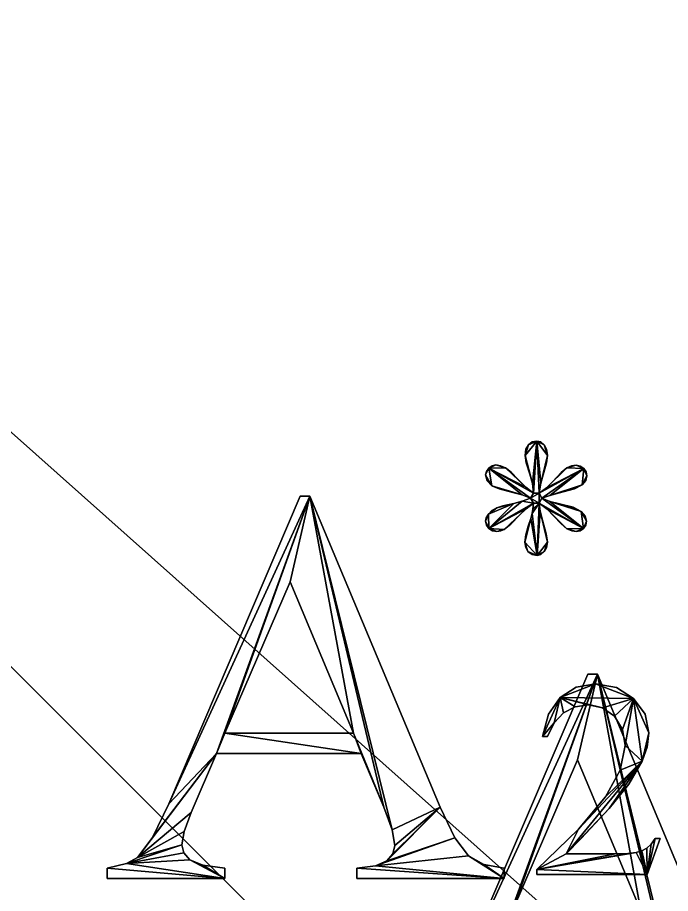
# Model space of a CAD drawing. Extents: x -12 to 200, y -2 to 100.
# Drawn here: x 138.12 to 149.69, y 57.98 to 73.5 of the extents above; entities that cross this region are included whole.
import ezdxf

# ---------------------------------------------------------------- set-up
doc = ezdxf.new("R2010")
doc.units = 0
doc.header["$MEASUREMENT"] = 0
for name, color, linetype in [('´\xad└┬5', 7, 'CONTINUOUS'), ('ÙÞÝ_±Ô└┬5', 7, 'CONTINUOUS'), ('└2-1', 7, 'CONTINUOUS'), ('└┬5', 7, 'CONTINUOUS')]:
    doc.layers.add(name, color=color, linetype=linetype)

# ---------------------------------------------------------------- blocks, each defined once
blk = doc.blocks.new('└┬5G0')
at = {"layer": '└┬5', "color": 175}
mesh = blk.add_polyface(dxfattribs=at)
corners = [(149.302, 57.309, 82.592), (146.739, 57.309, 82.592), (146.289, 56.264, 82.592), (146.165, 55.928, 82.592), (146.123, 55.688, 82.592), (146.159, 55.546, 82.592), (146.267, 55.422, 82.592), (146.495, 55.328, 82.592), (146.89, 55.273, 82.592), (146.89, 55.093, 82.592), (144.805, 55.093, 82.592), (144.805, 55.273, 82.592), (145.147, 55.357, 82.592), (145.342, 55.464, 82.592), (145.605, 55.819, 82.592), (145.894, 56.416, 82.592), (148.223, 61.865, 82.592), (148.394, 61.865, 82.592), (150.699, 56.357, 82.592), (150.964, 55.81, 82.592), (151.204, 55.495, 82.592), (151.476, 55.341, 82.592), (151.836, 55.273, 82.592), (151.836, 55.093, 82.592), (149.224, 55.093, 82.592), (149.224, 55.273, 82.592), (149.555, 55.316, 82.592), (149.759, 55.405, 82.592), (149.863, 55.53, 82.592), (149.898, 55.679, 82.592), (149.849, 55.956, 82.592), (149.702, 56.357, 82.592), (149.165, 57.671, 82.592), (148.042, 60.346, 82.592), (146.89, 57.671, 82.592), (149.302, 57.309, 81.592), (146.739, 57.309, 81.592), (146.289, 56.264, 81.592), (146.165, 55.928, 81.592), (146.123, 55.688, 81.592), (146.159, 55.546, 81.592), (146.267, 55.422, 81.592), (146.495, 55.328, 81.592), (146.89, 55.273, 81.592), (146.89, 55.093, 81.592), (144.805, 55.093, 81.592), (144.805, 55.273, 81.592), (145.147, 55.357, 81.592), (145.342, 55.464, 81.592), (145.605, 55.819, 81.592), (145.894, 56.416, 81.592), (148.223, 61.865, 81.592), (148.394, 61.865, 81.592), (150.699, 56.357, 81.592), (150.964, 55.81, 81.592), (151.204, 55.495, 81.592), (151.476, 55.341, 81.592), (151.836, 55.273, 81.592), (151.836, 55.093, 81.592), (149.224, 55.093, 81.592), (149.224, 55.273, 81.592), (149.555, 55.316, 81.592), (149.759, 55.405, 81.592), (149.863, 55.53, 81.592), (149.898, 55.679, 81.592), (149.849, 55.956, 81.592), (149.702, 56.357, 81.592), (149.165, 57.671, 81.592), (148.042, 60.346, 81.592), (146.89, 57.671, 81.592)]
mesh.append_faces([[corners[k] for k in face] for face in [(42, 44, 43), (44, 46, 45), (50, 52, 51), (56, 58, 57), (58, 60, 59)]], dxfattribs={"vtx0": -1, "color": 175})
mesh.append_faces([[corners[k] for k in face] for face in [(66, 67, 35), (41, 44, 42), (55, 58, 56), (40, 47, 41), (54, 61, 55), (39, 47, 40), (53, 62, 54), (38, 48, 39), (37, 48, 38), (36, 48, 37), (52, 65, 53), (69, 35, 67)]], dxfattribs={"vtx0": -1, "vtx1": -1, "color": 175})
mesh.append_faces([[corners[k] for k in face] for face in [(6, 9, 12), (20, 23, 26), (1, 15, 17), (17, 31, 32), (34, 1, 17), (41, 47, 44), (55, 61, 58), (36, 52, 50), (52, 67, 66), (69, 52, 36)]], dxfattribs={"vtx0": -1, "vtx1": -1, "vtx2": -1, "color": 175})
mesh.append_faces([[corners[k] for k in face] for face in [(9, 11, 12), (23, 25, 26), (19, 26, 27), (4, 12, 13), (18, 27, 28), (18, 28, 29), (18, 29, 30), (1, 13, 14), (1, 14, 15), (17, 30, 31), (17, 32, 33), (34, 0, 1), (17, 33, 34), (44, 47, 46), (58, 61, 60), (54, 62, 61), (39, 48, 47), (53, 63, 62), (53, 64, 63), (53, 65, 64), (36, 49, 48), (36, 50, 49), (52, 66, 65), (52, 68, 67), (69, 36, 35), (52, 69, 68)]], dxfattribs={"vtx0": -1, "vtx2": -1, "color": 175})
mesh.append_faces([[corners[k] for k in face] for face in [(0, 31, 35), (66, 35, 31), (1, 0, 36), (35, 36, 0), (2, 1, 37), (36, 37, 1), (3, 2, 38), (37, 38, 2), (4, 3, 39), (38, 39, 3), (5, 4, 40), (39, 40, 4), (6, 5, 41), (40, 41, 5), (7, 6, 42), (41, 42, 6), (8, 7, 43), (42, 43, 7), (9, 8, 44), (43, 44, 8), (10, 9, 45), (44, 45, 9), (11, 10, 46), (45, 46, 10), (12, 11, 47), (46, 47, 11), (13, 12, 48), (47, 48, 12), (14, 13, 49), (48, 49, 13), (15, 14, 50), (49, 50, 14), (16, 15, 51), (50, 51, 15), (17, 16, 52), (51, 52, 16), (18, 17, 53), (52, 53, 17), (19, 18, 54), (53, 54, 18), (20, 19, 55), (54, 55, 19), (21, 20, 56), (55, 56, 20), (22, 21, 57), (56, 57, 21), (23, 22, 58), (57, 58, 22), (24, 23, 59), (58, 59, 23), (25, 24, 60), (59, 60, 24), (26, 25, 61), (60, 61, 25), (27, 26, 62), (61, 62, 26), (28, 27, 63), (62, 63, 27), (29, 28, 64), (63, 64, 28), (30, 29, 65), (64, 65, 29), (31, 30, 66), (65, 66, 30), (32, 34, 67), (69, 67, 34), (33, 32, 68), (67, 68, 32), (34, 33, 69), (68, 69, 33)]], dxfattribs={"vtx1": -1, "color": 175})
mesh.append_faces([[corners[k] for k in face] for face in [(31, 0, 32), (6, 7, 9), (20, 21, 23), (5, 6, 12), (19, 20, 26), (4, 5, 12), (18, 19, 27), (3, 4, 13), (2, 3, 13), (1, 2, 13), (17, 18, 30), (34, 32, 0)]], dxfattribs={"vtx1": -1, "vtx2": -1, "color": 175})
mesh.append_faces([[corners[k] for k in face] for face in [(7, 8, 9), (9, 10, 11), (15, 16, 17), (21, 22, 23), (23, 24, 25)]], dxfattribs={"vtx2": -1, "color": 175})
blk = doc.blocks.new('└2-1G0')
at = {"layer": '└2-1', "color": 15}
mesh = blk.add_polyface(dxfattribs=at)
corners = [(144.209, 60.461, 1.587), (141.646, 60.461, 1.587), (141.197, 59.416, 1.587), (141.072, 59.079, 1.587), (141.031, 58.84, 1.587), (141.067, 58.698, 1.587), (141.175, 58.574, 1.587), (141.402, 58.479, 1.587), (141.797, 58.425, 1.587), (141.797, 58.244, 1.587), (139.712, 58.244, 1.587), (139.712, 58.425, 1.587), (140.054, 58.509, 1.587), (140.249, 58.615, 1.587), (140.512, 58.971, 1.587), (140.801, 59.568, 1.587), (143.13, 65.017, 1.587), (143.301, 65.017, 1.587), (145.606, 59.509, 1.587), (145.871, 58.962, 1.587), (146.111, 58.647, 1.587), (146.383, 58.493, 1.587), (146.743, 58.425, 1.587), (146.743, 58.244, 1.587), (144.131, 58.244, 1.587), (144.131, 58.425, 1.587), (144.463, 58.468, 1.587), (144.666, 58.557, 1.587), (144.77, 58.681, 1.587), (144.805, 58.83, 1.587), (144.756, 59.107, 1.587), (144.61, 59.509, 1.587), (144.073, 60.822, 1.587), (142.949, 63.498, 1.587), (141.797, 60.822, 1.587), (144.209, 60.461, 0.587), (141.646, 60.461, 0.587), (141.197, 59.416, 0.587), (141.072, 59.079, 0.587), (141.031, 58.84, 0.587), (141.067, 58.698, 0.587), (141.175, 58.574, 0.587), (141.402, 58.479, 0.587), (141.797, 58.425, 0.587), (141.797, 58.244, 0.587), (139.712, 58.244, 0.587), (139.712, 58.425, 0.587), (140.054, 58.509, 0.587), (140.249, 58.615, 0.587), (140.512, 58.971, 0.587), (140.801, 59.568, 0.587), (143.13, 65.017, 0.587), (143.301, 65.017, 0.587), (145.606, 59.509, 0.587), (145.871, 58.962, 0.587), (146.111, 58.647, 0.587), (146.383, 58.493, 0.587), (146.743, 58.425, 0.587), (146.743, 58.244, 0.587), (144.131, 58.244, 0.587), (144.131, 58.425, 0.587), (144.463, 58.468, 0.587), (144.666, 58.557, 0.587), (144.77, 58.681, 0.587), (144.805, 58.83, 0.587), (144.756, 59.107, 0.587), (144.61, 59.509, 0.587), (144.073, 60.822, 0.587), (142.949, 63.498, 0.587), (141.797, 60.822, 0.587)]
mesh.append_faces([[corners[k] for k in face] for face in [(42, 44, 43), (44, 46, 45), (50, 52, 51), (56, 58, 57), (58, 60, 59)]], dxfattribs={"vtx0": -1, "color": 15})
mesh.append_faces([[corners[k] for k in face] for face in [(66, 67, 35), (41, 44, 42), (55, 58, 56), (40, 47, 41), (54, 61, 55), (39, 47, 40), (53, 62, 54), (38, 48, 39), (37, 48, 38), (36, 48, 37), (52, 65, 53), (69, 35, 67)]], dxfattribs={"vtx0": -1, "vtx1": -1, "color": 15})
mesh.append_faces([[corners[k] for k in face] for face in [(6, 9, 12), (20, 23, 26), (1, 15, 17), (17, 31, 32), (34, 1, 17), (41, 47, 44), (55, 61, 58), (36, 52, 50), (52, 67, 66), (69, 52, 36)]], dxfattribs={"vtx0": -1, "vtx1": -1, "vtx2": -1, "color": 15})
mesh.append_faces([[corners[k] for k in face] for face in [(9, 11, 12), (23, 25, 26), (19, 26, 27), (4, 12, 13), (18, 27, 28), (18, 28, 29), (18, 29, 30), (1, 13, 14), (1, 14, 15), (17, 30, 31), (17, 32, 33), (34, 0, 1), (17, 33, 34), (44, 47, 46), (58, 61, 60), (54, 62, 61), (39, 48, 47), (53, 63, 62), (53, 64, 63), (53, 65, 64), (36, 49, 48), (36, 50, 49), (52, 66, 65), (52, 68, 67), (69, 36, 35), (52, 69, 68)]], dxfattribs={"vtx0": -1, "vtx2": -1, "color": 15})
mesh.append_faces([[corners[k] for k in face] for face in [(0, 31, 35), (66, 35, 31), (1, 0, 36), (35, 36, 0), (2, 1, 37), (36, 37, 1), (3, 2, 38), (37, 38, 2), (4, 3, 39), (38, 39, 3), (5, 4, 40), (39, 40, 4), (6, 5, 41), (40, 41, 5), (7, 6, 42), (41, 42, 6), (8, 7, 43), (42, 43, 7), (9, 8, 44), (43, 44, 8), (10, 9, 45), (44, 45, 9), (11, 10, 46), (45, 46, 10), (12, 11, 47), (46, 47, 11), (13, 12, 48), (47, 48, 12), (14, 13, 49), (48, 49, 13), (15, 14, 50), (49, 50, 14), (16, 15, 51), (50, 51, 15), (17, 16, 52), (51, 52, 16), (18, 17, 53), (52, 53, 17), (19, 18, 54), (53, 54, 18), (20, 19, 55), (54, 55, 19), (21, 20, 56), (55, 56, 20), (22, 21, 57), (56, 57, 21), (23, 22, 58), (57, 58, 22), (24, 23, 59), (58, 59, 23), (25, 24, 60), (59, 60, 24), (26, 25, 61), (60, 61, 25), (27, 26, 62), (61, 62, 26), (28, 27, 63), (62, 63, 27), (29, 28, 64), (63, 64, 28), (30, 29, 65), (64, 65, 29), (31, 30, 66), (65, 66, 30), (32, 34, 67), (69, 67, 34), (33, 32, 68), (67, 68, 32), (34, 33, 69), (68, 69, 33)]], dxfattribs={"vtx1": -1, "color": 15})
mesh.append_faces([[corners[k] for k in face] for face in [(31, 0, 32), (6, 7, 9), (20, 21, 23), (5, 6, 12), (19, 20, 26), (4, 5, 12), (18, 19, 27), (3, 4, 13), (2, 3, 13), (1, 2, 13), (17, 18, 30), (34, 32, 0)]], dxfattribs={"vtx1": -1, "vtx2": -1, "color": 15})
mesh.append_faces([[corners[k] for k in face] for face in [(7, 8, 9), (9, 10, 11), (15, 16, 17), (21, 22, 23), (23, 24, 25)]], dxfattribs={"vtx2": -1, "color": 15})
blk = doc.blocks.new('└2-1G1')
at = {"layer": '└2-1', "color": 15}
mesh = blk.add_polyface(dxfattribs=at)
corners = [(149.508, 58.952, 1.587), (149.277, 58.315, 1.587), (147.323, 58.315, 1.587), (147.323, 58.405, 1.587), (148.058, 59.12, 1.587), (148.537, 59.69, 1.587), (148.8, 60.166, 1.587), (148.888, 60.6, 1.587), (148.84, 60.887, 1.587), (148.695, 61.118, 1.587), (148.484, 61.27, 1.587), (148.234, 61.32, 1.587), (148.002, 61.285, 1.587), (147.796, 61.178, 1.587), (147.627, 61.002, 1.587), (147.509, 60.759, 1.587), (147.419, 60.759, 1.587), (147.528, 61.158, 1.587), (147.732, 61.452, 1.587), (148.016, 61.634, 1.587), (148.363, 61.694, 1.587), (148.733, 61.629, 1.587), (149.036, 61.435, 1.587), (149.238, 61.153, 1.587), (149.306, 60.825, 1.587), (149.277, 60.573, 1.587), (149.189, 60.322, 1.587), (148.952, 59.915, 1.587), (148.603, 59.485, 1.587), (148.109, 58.952, 1.587), (147.843, 58.684, 1.587), (148.708, 58.684, 1.587), (148.932, 58.689, 1.587), (149.078, 58.703, 1.587), (149.179, 58.733, 1.587), (149.269, 58.783, 1.587), (149.349, 58.855, 1.587), (149.418, 58.952, 1.587), (149.508, 58.952, 0.587), (149.277, 58.315, 0.587), (147.323, 58.315, 0.587), (147.323, 58.405, 0.587), (148.058, 59.12, 0.587), (148.537, 59.69, 0.587), (148.8, 60.166, 0.587), (148.888, 60.6, 0.587), (148.84, 60.887, 0.587), (148.695, 61.118, 0.587), (148.484, 61.27, 0.587), (148.234, 61.32, 0.587), (148.002, 61.285, 0.587), (147.796, 61.178, 0.587), (147.627, 61.002, 0.587), (147.509, 60.759, 0.587), (147.419, 60.759, 0.587), (147.528, 61.158, 0.587), (147.732, 61.452, 0.587), (148.016, 61.634, 0.587), (148.363, 61.694, 0.587), (148.733, 61.629, 0.587), (149.036, 61.435, 0.587), (149.238, 61.153, 0.587), (149.306, 60.825, 0.587), (149.277, 60.573, 0.587), (149.189, 60.322, 0.587), (148.952, 59.915, 0.587), (148.603, 59.485, 0.587), (148.109, 58.952, 0.587), (147.843, 58.684, 0.587), (148.708, 58.684, 0.587), (148.932, 58.689, 0.587), (149.078, 58.703, 0.587), (149.179, 58.733, 0.587), (149.269, 58.783, 0.587), (149.349, 58.855, 0.587), (149.418, 58.952, 0.587)]
mesh.append_faces([[corners[k] for k in face] for face in [(75, 39, 38), (39, 41, 40), (52, 54, 53), (54, 56, 55), (56, 58, 57), (58, 60, 59), (60, 62, 61), (62, 64, 63), (64, 66, 65), (66, 68, 67)]], dxfattribs={"vtx0": -1, "color": 15})
mesh.append_faces([[corners[k] for k in face] for face in [(74, 39, 75), (73, 39, 74), (51, 56, 52), (72, 39, 73), (50, 56, 51), (71, 39, 72), (49, 56, 50), (70, 41, 71), (48, 56, 49), (69, 41, 70), (68, 41, 69), (47, 60, 48), (46, 60, 47), (45, 60, 46)]], dxfattribs={"vtx0": -1, "vtx1": -1, "color": 15})
mesh.append_faces([[corners[k] for k in face] for face in [(14, 16, 18), (18, 20, 22), (22, 24, 26), (26, 28, 30), (33, 1, 3), (10, 18, 22), (26, 30, 4), (7, 22, 26), (52, 56, 54), (56, 60, 58), (60, 64, 62), (64, 68, 66), (71, 41, 39), (48, 60, 56), (64, 42, 68), (45, 64, 60)]], dxfattribs={"vtx0": -1, "vtx1": -1, "vtx2": -1, "color": 15})
mesh.append_faces([[corners[k] for k in face] for face in [(30, 3, 4), (26, 4, 5), (26, 5, 6), (26, 6, 7), (68, 42, 41), (64, 43, 42), (64, 44, 43), (64, 45, 44)]], dxfattribs={"vtx0": -1, "vtx2": -1, "color": 15})
mesh.append_faces([[corners[k] for k in face] for face in [(0, 37, 38), (75, 38, 37), (1, 0, 39), (38, 39, 0), (2, 1, 40), (39, 40, 1), (3, 2, 41), (40, 41, 2), (4, 3, 42), (41, 42, 3), (5, 4, 43), (42, 43, 4), (6, 5, 44), (43, 44, 5), (7, 6, 45), (44, 45, 6), (8, 7, 46), (45, 46, 7), (9, 8, 47), (46, 47, 8), (10, 9, 48), (47, 48, 9), (11, 10, 49), (48, 49, 10), (12, 11, 50), (49, 50, 11), (13, 12, 51), (50, 51, 12), (14, 13, 52), (51, 52, 13), (15, 14, 53), (52, 53, 14), (16, 15, 54), (53, 54, 15), (17, 16, 55), (54, 55, 16), (18, 17, 56), (55, 56, 17), (19, 18, 57), (56, 57, 18), (20, 19, 58), (57, 58, 19), (21, 20, 59), (58, 59, 20), (22, 21, 60), (59, 60, 21), (23, 22, 61), (60, 61, 22), (24, 23, 62), (61, 62, 23), (25, 24, 63), (62, 63, 24), (26, 25, 64), (63, 64, 25), (27, 26, 65), (64, 65, 26), (28, 27, 66), (65, 66, 27), (29, 28, 67), (66, 67, 28), (30, 29, 68), (67, 68, 29), (31, 30, 69), (68, 69, 30), (32, 31, 70), (69, 70, 31), (33, 32, 71), (70, 71, 32), (34, 33, 72), (71, 72, 33), (35, 34, 73), (72, 73, 34), (36, 35, 74), (73, 74, 35), (37, 36, 75), (74, 75, 36)]], dxfattribs={"vtx1": -1, "color": 15})
mesh.append_faces([[corners[k] for k in face] for face in [(36, 37, 1), (35, 36, 1), (13, 14, 18), (34, 35, 1), (12, 13, 18), (33, 34, 1), (11, 12, 18), (32, 33, 3), (10, 11, 18), (31, 32, 3), (30, 31, 3), (9, 10, 22), (8, 9, 22), (7, 8, 22)]], dxfattribs={"vtx1": -1, "vtx2": -1, "color": 15})
mesh.append_faces([[corners[k] for k in face] for face in [(37, 0, 1), (1, 2, 3), (14, 15, 16), (16, 17, 18), (18, 19, 20), (20, 21, 22), (22, 23, 24), (24, 25, 26), (26, 27, 28), (28, 29, 30)]], dxfattribs={"vtx2": -1, "color": 15})
blk = doc.blocks.new('└2-1G5')
at = {"layer": '└2-1', "color": 15}
mesh = blk.add_polyface(dxfattribs=at)
corners = [(147.135, 65.609, 1.467), (147.197, 65.406, 1.467), (147.135, 65.609, 0.467), (147.197, 65.406, 0.467), (147.114, 65.736, 1.467), (147.114, 65.736, 0.467), (147.129, 65.848, 1.467), (147.129, 65.848, 0.467), (147.174, 65.929, 1.467), (147.174, 65.929, 0.467), (147.241, 65.978, 1.467), (147.241, 65.978, 0.467), (147.321, 65.995, 1.467), (147.321, 65.995, 0.467), (146.427, 65.457, 1.467), (146.413, 65.394, 1.467), (146.427, 65.457, 0.467), (146.413, 65.394, 0.467), (146.468, 65.515, 1.467), (146.468, 65.515, 0.467), (146.528, 65.556, 1.467), (146.528, 65.556, 0.467), (146.596, 65.57, 1.467), (146.596, 65.57, 0.467), (146.679, 65.557, 1.467), (146.679, 65.557, 0.467), (146.767, 65.519, 1.467), (146.767, 65.519, 0.467), (146.869, 65.442, 1.467), (146.869, 65.442, 0.467), (146.992, 65.312, 1.467), (147.243, 65.24, 1.467), (147.265, 65.072, 1.467), (146.992, 65.312, 0.467), (147.243, 65.24, 0.467), (147.265, 65.072, 0.467)]
mesh.append_faces([[corners[k] for k in face] for face in [(3, 5, 2), (5, 9, 7), (9, 13, 11), (17, 19, 16), (19, 23, 21), (23, 27, 25), (27, 33, 29)]], dxfattribs={"vtx0": -1, "color": 15})
mesh.append_faces([[corners[k] for k in face] for face in [(34, 5, 3), (35, 13, 34)]], dxfattribs={"vtx0": -1, "vtx1": -1, "color": 15})
mesh.append_faces([[corners[k] for k in face] for face in [(4, 8, 12), (18, 22, 26), (31, 4, 12), (5, 13, 9), (19, 27, 23), (34, 13, 5)]], dxfattribs={"vtx0": -1, "vtx1": -1, "vtx2": -1, "color": 15})
mesh.append_faces([[corners[k] for k in face] for face in [(0, 1, 2), (3, 2, 1), (4, 0, 5), (2, 5, 0), (6, 4, 7), (5, 7, 4), (8, 6, 9), (7, 9, 6), (10, 8, 11), (9, 11, 8), (12, 10, 13), (11, 13, 10), (14, 15, 16), (17, 16, 15), (18, 14, 19), (16, 19, 14), (20, 18, 21), (19, 21, 18), (22, 20, 23), (21, 23, 20), (24, 22, 25), (23, 25, 22), (26, 24, 27), (25, 27, 24), (28, 26, 29), (27, 29, 26)]], dxfattribs={"vtx1": -1, "color": 15})
mesh.append_faces([[corners[k] for k in face] for face in [(31, 1, 4), (32, 31, 12)]], dxfattribs={"vtx1": -1, "vtx2": -1, "color": 15})
mesh.append_faces([[corners[k] for k in face] for face in [(1, 0, 4), (4, 6, 8), (8, 10, 12), (15, 14, 18), (18, 20, 22), (22, 24, 26), (26, 28, 30)]], dxfattribs={"vtx2": -1, "color": 15})
mesh = blk.add_polyface(dxfattribs=at)
corners = [(147.393, 65.246, 1.467), (147.445, 65.435, 1.467), (147.393, 65.246, 0.467), (147.445, 65.435, 0.467), (147.365, 65.072, 1.467), (147.365, 65.072, 0.467), (147.493, 65.167, 1.467), (147.493, 65.167, 0.467), (147.607, 65.28, 1.467), (147.607, 65.28, 0.467), (147.752, 65.436, 1.467), (147.752, 65.436, 0.467), (148.188, 65.294, 1.467), (148.208, 65.38, 1.467), (148.188, 65.294, 0.467), (148.208, 65.38, 0.467), (148.127, 65.218, 1.467), (148.127, 65.218, 0.467), (147.986, 65.148, 1.467), (147.986, 65.148, 0.467), (147.724, 65.077, 1.467), (147.724, 65.077, 0.467), (147.552, 65.032, 1.467), (147.552, 65.032, 0.467), (147.412, 64.982, 1.467), (147.412, 64.982, 0.467), (147.553, 64.924, 1.467), (147.553, 64.924, 0.467), (147.854, 65.519, 1.467), (148.153, 65.51, 1.467), (147.265, 65.072, 1.467), (147.321, 65.995, 1.467), (147.365, 64.896, 1.467), (147.854, 65.519, 0.467), (148.153, 65.51, 0.467), (147.265, 65.072, 0.467), (147.321, 65.995, 0.467), (147.365, 64.896, 0.467), (147.209, 64.982, 0.467)]
mesh.append_faces([[corners[k] for k in face] for face in [(15, 17, 14), (17, 21, 19)]], dxfattribs={"vtx0": -1, "color": 15})
mesh.append_faces([[corners[k] for k in face] for face in [(7, 33, 9), (5, 34, 7)]], dxfattribs={"vtx0": -1, "vtx1": -1, "color": 15})
mesh.append_faces([[corners[k] for k in face] for face in [(29, 13, 16), (6, 28, 29), (29, 16, 22), (30, 31, 4), (4, 29, 24), (4, 24, 32), (34, 17, 15), (7, 34, 33), (34, 23, 17), (35, 5, 36), (5, 25, 34), (5, 37, 25), (38, 37, 5)]], dxfattribs={"vtx0": -1, "vtx1": -1, "vtx2": -1, "color": 15})
mesh.append_faces([[corners[k] for k in face] for face in [(16, 20, 22), (29, 22, 24), (17, 23, 21), (34, 25, 23)]], dxfattribs={"vtx0": -1, "vtx2": -1, "color": 15})
mesh.append_faces([[corners[k] for k in face] for face in [(0, 1, 2), (3, 2, 1), (4, 0, 5), (2, 5, 0), (6, 4, 7), (5, 7, 4), (8, 6, 9), (7, 9, 6), (10, 8, 11), (9, 11, 8), (12, 13, 14), (15, 14, 13), (16, 12, 17), (14, 17, 12), (18, 16, 19), (17, 19, 16), (20, 18, 21), (19, 21, 18), (22, 20, 23), (21, 23, 20), (24, 22, 25), (23, 25, 22), (26, 24, 27), (25, 27, 24)]], dxfattribs={"vtx1": -1, "color": 15})
mesh.append_faces([[corners[k] for k in face] for face in [(6, 8, 28), (4, 6, 29)]], dxfattribs={"vtx1": -1, "vtx2": -1, "color": 15})
mesh.append_faces([[corners[k] for k in face] for face in [(13, 12, 16), (16, 18, 20)]], dxfattribs={"vtx2": -1, "color": 15})
mesh = blk.add_polyface(dxfattribs=at)
corners = [(147.392, 65.978, 1.467), (147.321, 65.995, 1.467), (147.392, 65.978, 0.467), (147.321, 65.995, 0.467), (147.453, 65.929, 1.467), (147.453, 65.929, 0.467), (147.495, 65.849, 1.467), (147.495, 65.849, 0.467), (147.509, 65.741, 1.467), (147.509, 65.741, 0.467), (147.493, 65.609, 1.467), (147.493, 65.609, 0.467), (147.445, 65.435, 1.467), (147.445, 65.435, 0.467), (147.854, 65.519, 1.467), (147.752, 65.436, 1.467), (147.854, 65.519, 0.467), (147.752, 65.436, 0.467), (147.935, 65.554, 1.467), (147.935, 65.554, 0.467), (148.017, 65.565, 1.467), (148.017, 65.565, 0.467), (148.091, 65.551, 1.467), (148.091, 65.551, 0.467), (148.153, 65.51, 1.467), (148.153, 65.51, 0.467), (148.194, 65.45, 1.467), (148.194, 65.45, 0.467), (148.208, 65.38, 1.467), (148.208, 65.38, 0.467), (147.607, 65.28, 1.467), (147.393, 65.246, 1.467), (147.365, 65.072, 1.467), (147.607, 65.28, 0.467), (147.393, 65.246, 0.467), (147.365, 65.072, 0.467)]
mesh.append_faces([[corners[k] for k in face] for face in [(3, 5, 2), (5, 9, 7), (9, 13, 11), (33, 16, 17), (16, 21, 19), (21, 25, 23), (25, 29, 27)]], dxfattribs={"vtx0": -1, "color": 15})
mesh.append_faces([[corners[k] for k in face] for face in [(1, 4, 8), (14, 20, 24), (1, 8, 31), (3, 9, 5), (16, 25, 21), (3, 34, 9)]], dxfattribs={"vtx0": -1, "vtx1": -1, "vtx2": -1, "color": 15})
mesh.append_faces([[corners[k] for k in face] for face in [(8, 12, 31), (1, 31, 32), (9, 34, 13), (3, 35, 34)]], dxfattribs={"vtx0": -1, "vtx2": -1, "color": 15})
mesh.append_faces([[corners[k] for k in face] for face in [(0, 1, 2), (3, 2, 1), (4, 0, 5), (2, 5, 0), (6, 4, 7), (5, 7, 4), (8, 6, 9), (7, 9, 6), (10, 8, 11), (9, 11, 8), (12, 10, 13), (11, 13, 10), (14, 15, 16), (17, 16, 15), (18, 14, 19), (16, 19, 14), (20, 18, 21), (19, 21, 18), (22, 20, 23), (21, 23, 20), (24, 22, 25), (23, 25, 22), (26, 24, 27), (25, 27, 24), (28, 26, 29), (27, 29, 26)]], dxfattribs={"vtx1": -1, "color": 15})
mesh.append_faces([[corners[k] for k in face] for face in [(1, 0, 4), (4, 6, 8), (8, 10, 12), (30, 15, 14), (14, 18, 20), (20, 22, 24), (24, 26, 28)]], dxfattribs={"vtx2": -1, "color": 15})
mesh = blk.add_polyface(dxfattribs=at)
corners = [(147.265, 65.072, 1.467), (147.127, 65.175, 1.467), (147.265, 65.072, 0.467), (147.127, 65.175, 0.467), (147.243, 65.24, 1.467), (147.243, 65.24, 0.467), (147.197, 65.406, 1.467), (147.197, 65.406, 0.467), (147.209, 64.982, 1.467), (147.063, 64.928, 1.467), (147.209, 64.982, 0.467), (147.063, 64.928, 0.467), (147.064, 65.04, 1.467), (147.064, 65.04, 0.467), (146.894, 65.084, 1.467), (146.894, 65.084, 0.467), (146.651, 65.145, 1.467), (146.651, 65.145, 0.467), (146.523, 65.199, 1.467), (146.523, 65.199, 0.467), (146.441, 65.288, 1.467), (146.441, 65.288, 0.467), (146.413, 65.394, 1.467), (146.413, 65.394, 0.467), (146.992, 65.312, 1.467), (146.869, 65.442, 1.467), (146.992, 65.312, 0.467), (146.869, 65.442, 0.467), (146.468, 65.515, 1.467), (146.767, 65.519, 1.467), (147.365, 65.072, 1.467), (147.265, 64.896, 1.467), (147.365, 64.896, 1.467), (146.468, 65.515, 0.467), (146.767, 65.519, 0.467), (147.365, 65.072, 0.467), (147.265, 64.896, 0.467)]
mesh.append_faces([[corners[k] for k in face] for face in [(15, 19, 17), (19, 23, 21)]], dxfattribs={"vtx0": -1, "color": 15})
mesh.append_faces([[corners[k] for k in face] for face in [(13, 19, 15), (10, 33, 13)]], dxfattribs={"vtx0": -1, "vtx1": -1, "color": 15})
mesh.append_faces([[corners[k] for k in face] for face in [(18, 22, 28), (12, 18, 28), (28, 29, 1), (8, 28, 0), (8, 0, 30), (8, 30, 32), (19, 33, 23), (13, 33, 19), (33, 3, 34), (10, 2, 33), (10, 35, 2)]], dxfattribs={"vtx0": -1, "vtx1": -1, "vtx2": -1, "color": 15})
mesh.append_faces([[corners[k] for k in face] for face in [(29, 24, 1), (28, 1, 0), (31, 9, 8), (34, 3, 26), (33, 2, 3), (36, 10, 11)]], dxfattribs={"vtx0": -1, "vtx2": -1, "color": 15})
mesh.append_faces([[corners[k] for k in face] for face in [(0, 1, 2), (3, 2, 1), (4, 0, 5), (2, 5, 0), (6, 4, 7), (5, 7, 4), (8, 9, 10), (11, 10, 9), (12, 8, 13), (10, 13, 8), (14, 12, 15), (13, 15, 12), (16, 14, 17), (15, 17, 14), (18, 16, 19), (17, 19, 16), (20, 18, 21), (19, 21, 18), (22, 20, 23), (21, 23, 20), (24, 25, 26), (27, 26, 25), (1, 24, 3), (26, 3, 24)]], dxfattribs={"vtx1": -1, "color": 15})
mesh.append_faces([[corners[k] for k in face] for face in [(12, 14, 18), (8, 12, 28)]], dxfattribs={"vtx1": -1, "vtx2": -1, "color": 15})
mesh.append_faces([[corners[k] for k in face] for face in [(14, 16, 18), (18, 20, 22)]], dxfattribs={"vtx2": -1, "color": 15})
mesh = blk.add_polyface(dxfattribs=at)
corners = [(147.213, 64.624, 1.467), (147.168, 64.485, 1.467), (147.213, 64.624, 0.467), (147.238, 64.712, 1.467), (147.238, 64.712, 0.467), (147.252, 64.789, 1.467), (147.252, 64.789, 0.467), (147.265, 64.896, 1.467), (147.265, 64.896, 0.467), (147.13, 64.796, 1.467), (147.13, 64.796, 0.467), (147.014, 64.684, 1.467), (147.014, 64.684, 0.467), (146.858, 64.52, 1.467), (146.858, 64.52, 0.467), (146.413, 64.572, 1.467), (146.428, 64.506, 1.467), (146.413, 64.572, 0.467), (146.426, 64.634, 1.467), (146.426, 64.634, 0.467), (146.463, 64.7, 1.467), (146.463, 64.7, 0.467), (146.526, 64.761, 1.467), (146.526, 64.761, 0.467), (146.613, 64.811, 1.467), (146.613, 64.811, 0.467), (146.721, 64.845, 1.467), (146.721, 64.845, 0.467), (146.914, 64.889, 1.467), (146.914, 64.889, 0.467), (147.063, 64.928, 1.467), (147.063, 64.928, 0.467), (146.745, 64.43, 1.467), (146.472, 64.447, 1.467), (146.745, 64.43, 0.467), (146.472, 64.447, 0.467)]
mesh.append_faces([[corners[k] for k in face] for face in [(17, 21, 19), (21, 25, 23), (25, 29, 27)]], dxfattribs={"vtx0": -1, "color": 15})
mesh.append_faces([[corners[k] for k in face] for face in [(10, 34, 12), (8, 35, 10)]], dxfattribs={"vtx0": -1, "vtx1": -1, "color": 15})
mesh.append_faces([[corners[k] for k in face] for face in [(33, 15, 20), (20, 24, 28), (9, 32, 33), (33, 20, 28), (7, 33, 30), (35, 21, 17), (21, 29, 25), (10, 35, 34), (35, 29, 21), (8, 31, 35)]], dxfattribs={"vtx0": -1, "vtx1": -1, "vtx2": -1, "color": 15})
mesh.append_faces([[corners[k] for k in face] for face in [(33, 28, 30), (35, 31, 29)]], dxfattribs={"vtx0": -1, "vtx2": -1, "color": 15})
mesh.append_faces([[corners[k] for k in face] for face in [(0, 1, 2), (3, 0, 4), (2, 4, 0), (5, 3, 6), (4, 6, 3), (7, 5, 8), (6, 8, 5), (9, 7, 10), (8, 10, 7), (11, 9, 12), (10, 12, 9), (13, 11, 14), (12, 14, 11), (15, 16, 17), (18, 15, 19), (17, 19, 15), (20, 18, 21), (19, 21, 18), (22, 20, 23), (21, 23, 20), (24, 22, 25), (23, 25, 22), (26, 24, 27), (25, 27, 24), (28, 26, 29), (27, 29, 26), (30, 28, 31), (29, 31, 28)]], dxfattribs={"vtx1": -1, "color": 15})
mesh.append_faces([[corners[k] for k in face] for face in [(9, 11, 32), (7, 9, 33)]], dxfattribs={"vtx1": -1, "vtx2": -1, "color": 15})
mesh.append_faces([[corners[k] for k in face] for face in [(15, 18, 20), (20, 22, 24), (24, 26, 28)]], dxfattribs={"vtx2": -1, "color": 15})
mesh = blk.add_polyface(dxfattribs=at)
corners = [(147.722, 64.882, 1.467), (147.553, 64.924, 1.467), (147.722, 64.882, 0.467), (147.553, 64.924, 0.467), (147.966, 64.821, 1.467), (147.966, 64.821, 0.467), (148.109, 64.747, 1.467), (148.109, 64.747, 0.467), (148.177, 64.663, 1.467), (148.177, 64.663, 0.467), (148.2, 64.572, 1.467), (148.2, 64.572, 0.467), (148.187, 64.503, 0.467), (147.614, 64.672, 1.467), (147.75, 64.525, 1.467), (147.614, 64.672, 0.467), (147.75, 64.525, 0.467), (147.502, 64.788, 1.467), (147.502, 64.788, 0.467), (147.365, 64.896, 1.467), (147.365, 64.896, 0.467), (147.382, 64.751, 1.467), (147.382, 64.751, 0.467), (147.422, 64.593, 1.467), (147.422, 64.593, 0.467), (147.855, 64.442, 1.467), (148.145, 64.445, 1.467), (147.412, 64.982, 1.467), (147.238, 64.712, 1.467), (147.252, 64.789, 1.467), (147.265, 64.896, 1.467), (147.209, 64.982, 1.467), (147.855, 64.442, 0.467), (148.145, 64.445, 0.467), (147.412, 64.982, 0.467), (147.326, 63.968, 0.467), (147.252, 64.789, 0.467), (147.238, 64.712, 0.467), (147.265, 64.896, 0.467), (147.209, 64.982, 0.467)]
mesh.append_faces([[corners[k] for k in face] for face in [(2, 7, 5), (7, 11, 9), (32, 15, 16)]], dxfattribs={"vtx0": -1, "color": 15})
mesh.append_faces([[corners[k] for k in face] for face in [(3, 7, 2), (34, 33, 3), (20, 35, 22)]], dxfattribs={"vtx0": -1, "vtx1": -1, "color": 15})
mesh.append_faces([[corners[k] for k in face] for face in [(6, 10, 26), (1, 6, 26), (26, 25, 17), (27, 26, 19), (30, 31, 19), (7, 33, 11), (3, 33, 7), (33, 18, 32), (34, 20, 33), (38, 20, 39)]], dxfattribs={"vtx0": -1, "vtx1": -1, "vtx2": -1, "color": 15})
mesh.append_faces([[corners[k] for k in face] for face in [(25, 13, 17), (26, 17, 19), (19, 28, 29), (19, 29, 30), (32, 18, 15), (33, 20, 18), (20, 36, 37), (20, 38, 36)]], dxfattribs={"vtx0": -1, "vtx2": -1, "color": 15})
mesh.append_faces([[corners[k] for k in face] for face in [(0, 1, 2), (3, 2, 1), (4, 0, 5), (2, 5, 0), (6, 4, 7), (5, 7, 4), (8, 6, 9), (7, 9, 6), (10, 8, 11), (9, 11, 8), (11, 12, 10), (13, 14, 15), (16, 15, 14), (17, 13, 18), (15, 18, 13), (19, 17, 20), (18, 20, 17), (21, 19, 22), (20, 22, 19), (23, 21, 24), (22, 24, 21)]], dxfattribs={"vtx1": -1, "color": 15})
mesh.append_faces([[corners[k] for k in face] for face in [(1, 0, 6), (27, 1, 26)]], dxfattribs={"vtx1": -1, "vtx2": -1, "color": 15})
mesh.append_faces([[corners[k] for k in face] for face in [(0, 4, 6), (6, 8, 10), (25, 14, 13)]], dxfattribs={"vtx2": -1, "color": 15})
mesh = blk.add_polyface(dxfattribs=at)
corners = [(148.187, 64.503, 1.467), (148.2, 64.572, 1.467), (148.187, 64.503, 0.467), (148.145, 64.445, 1.467), (148.145, 64.445, 0.467), (148.086, 64.404, 1.467), (148.086, 64.404, 0.467), (148.017, 64.391, 1.467), (148.017, 64.391, 0.467), (147.94, 64.404, 1.467), (147.94, 64.404, 0.467), (147.855, 64.442, 1.467), (147.855, 64.442, 0.467), (147.75, 64.525, 1.467), (147.75, 64.525, 0.467), (147.487, 64.351, 1.467), (147.422, 64.593, 1.467), (147.487, 64.351, 0.467), (147.422, 64.593, 0.467), (147.509, 64.2, 1.467), (147.509, 64.2, 0.467), (147.495, 64.11, 1.467), (147.495, 64.11, 0.467), (147.451, 64.036, 1.467), (147.451, 64.036, 0.467), (147.39, 63.985, 1.467), (147.39, 63.985, 0.467), (147.326, 63.968, 1.467), (147.326, 63.968, 0.467), (147.24, 63.986, 0.467), (147.382, 64.751, 1.467), (147.365, 64.896, 1.467), (147.238, 64.712, 1.467), (148.2, 64.572, 0.467), (147.382, 64.751, 0.467), (147.365, 64.896, 0.467), (147.238, 64.712, 0.467)]
mesh.append_faces([[corners[k] for k in face] for face in [(33, 4, 2), (4, 8, 6), (8, 12, 10), (18, 20, 17), (20, 24, 22), (24, 28, 26)]], dxfattribs={"vtx0": -1, "color": 15})
mesh.append_faces([[corners[k] for k in face] for face in [(34, 20, 18)]], dxfattribs={"vtx0": -1, "vtx1": -1, "color": 15})
mesh.append_faces([[corners[k] for k in face] for face in [(3, 7, 11), (19, 23, 27), (30, 19, 27), (31, 27, 32), (4, 12, 8), (20, 28, 24), (34, 28, 20), (35, 36, 28)]], dxfattribs={"vtx0": -1, "vtx1": -1, "vtx2": -1, "color": 15})
mesh.append_faces([[corners[k] for k in face] for face in [(0, 1, 2), (3, 0, 4), (2, 4, 0), (5, 3, 6), (4, 6, 3), (7, 5, 8), (6, 8, 5), (9, 7, 10), (8, 10, 7), (11, 9, 12), (10, 12, 9), (13, 11, 14), (12, 14, 11), (15, 16, 17), (18, 17, 16), (19, 15, 20), (17, 20, 15), (21, 19, 22), (20, 22, 19), (23, 21, 24), (22, 24, 21), (25, 23, 26), (24, 26, 23), (27, 25, 28), (26, 28, 25), (28, 29, 27)]], dxfattribs={"vtx1": -1, "color": 15})
mesh.append_faces([[corners[k] for k in face] for face in [(30, 16, 19), (31, 30, 27)]], dxfattribs={"vtx1": -1, "vtx2": -1, "color": 15})
mesh.append_faces([[corners[k] for k in face] for face in [(1, 0, 3), (3, 5, 7), (7, 9, 11), (16, 15, 19), (19, 21, 23), (23, 25, 27)]], dxfattribs={"vtx2": -1, "color": 15})
mesh = blk.add_polyface(dxfattribs=at)
corners = [(147.24, 63.986, 1.467), (147.326, 63.968, 1.467), (147.24, 63.986, 0.467), (147.163, 64.039, 1.467), (147.163, 64.039, 0.467), (147.124, 64.106, 1.467), (147.124, 64.106, 0.467), (147.111, 64.203, 1.467), (147.111, 64.203, 0.467), (147.126, 64.332, 1.467), (147.126, 64.332, 0.467), (147.168, 64.485, 1.467), (147.168, 64.485, 0.467), (147.213, 64.624, 0.467), (146.745, 64.43, 1.467), (146.858, 64.52, 1.467), (146.745, 64.43, 0.467), (146.858, 64.52, 0.467), (146.681, 64.401, 1.467), (146.681, 64.401, 0.467), (146.613, 64.391, 1.467), (146.613, 64.391, 0.467), (146.537, 64.405, 1.467), (146.537, 64.405, 0.467), (146.472, 64.447, 1.467), (146.472, 64.447, 0.467), (146.428, 64.506, 1.467), (146.428, 64.506, 0.467), (146.413, 64.572, 0.467), (147.014, 64.684, 1.467), (146.413, 64.572, 1.467), (147.213, 64.624, 1.467), (147.238, 64.712, 1.467), (147.326, 63.968, 0.467), (147.014, 64.684, 0.467), (147.238, 64.712, 0.467)]
mesh.append_faces([[corners[k] for k in face] for face in [(33, 4, 2), (4, 8, 6), (8, 12, 10), (34, 16, 17), (16, 21, 19), (21, 25, 23), (25, 28, 27)]], dxfattribs={"vtx0": -1, "color": 15})
mesh.append_faces([[corners[k] for k in face] for face in [(1, 3, 7), (14, 20, 24), (1, 7, 31), (33, 8, 4), (16, 25, 21), (33, 13, 8)]], dxfattribs={"vtx0": -1, "vtx1": -1, "vtx2": -1, "color": 15})
mesh.append_faces([[corners[k] for k in face] for face in [(7, 11, 31), (1, 31, 32), (8, 13, 12), (33, 35, 13)]], dxfattribs={"vtx0": -1, "vtx2": -1, "color": 15})
mesh.append_faces([[corners[k] for k in face] for face in [(0, 1, 2), (3, 0, 4), (2, 4, 0), (5, 3, 6), (4, 6, 3), (7, 5, 8), (6, 8, 5), (9, 7, 10), (8, 10, 7), (11, 9, 12), (10, 12, 9), (12, 13, 11), (14, 15, 16), (17, 16, 15), (18, 14, 19), (16, 19, 14), (20, 18, 21), (19, 21, 18), (22, 20, 23), (21, 23, 20), (24, 22, 25), (23, 25, 22), (26, 24, 27), (25, 27, 24), (27, 28, 26)]], dxfattribs={"vtx1": -1, "color": 15})
mesh.append_faces([[corners[k] for k in face] for face in [(1, 0, 3), (3, 5, 7), (7, 9, 11), (29, 15, 14), (14, 18, 20), (20, 22, 24), (24, 26, 30)]], dxfattribs={"vtx2": -1, "color": 15})

msp = doc.modelspace()

# ---------------------------------------------------------------- block references
at = {"layer": '└2-1'}
for name in ['└2-1G5', '└2-1G0', '└2-1G1']:
    msp.add_blockref(name, (0, 0), dxfattribs=at)
at = {"layer": '└┬5'}
msp.add_blockref('└┬5G0', (0, 0), dxfattribs=at)

# ---------------------------------------------------------------- meshes
at = {"layer": '´\xad└┬5', "color": 15}
mesh = msp.add_polyface(dxfattribs=at)
corners = [(144.572, 50.42, -0.878), (144.389, 50.086, -0.919), (144.207, 49.752, -0.959), (144.064, 49.491, -0.719), (143.922, 49.229, -0.479), (143.902, 49.194, -0.099), (143.882, 49.158, 0.282), (143.998, 49.369, 0.58), (144.113, 49.58, 0.878), (144.295, 49.914, 0.919), (144.477, 50.248, 0.959), (144.62, 50.509, 0.719), (144.763, 50.771, 0.479), (144.782, 50.806, 0.099), (144.802, 50.842, -0.282), (144.687, 50.631, -0.58), (75.748, 87.979, -0.878), (75.566, 87.645, -0.919), (75.383, 87.311, -0.959), (75.241, 87.05, -0.719), (75.098, 86.788, -0.479), (75.078, 86.753, -0.099), (75.059, 86.717, 0.282), (75.174, 86.928, 0.58), (75.289, 87.138, 0.878), (75.471, 87.472, 0.919), (75.653, 87.806, 0.959), (75.796, 88.068, 0.719), (75.939, 88.329, 0.479), (75.958, 88.365, 0.099), (75.978, 88.401, -0.282), (75.863, 88.19, -0.58)]
mesh.append_faces([[corners[k] for k in face] for face in [(0, 17, 1), (1, 18, 2), (2, 19, 3), (3, 20, 4), (4, 21, 5), (5, 22, 6), (6, 23, 7), (7, 24, 8), (8, 25, 9), (9, 26, 10), (10, 27, 11), (11, 28, 12), (12, 29, 13), (13, 30, 14), (14, 31, 15), (15, 16, 0)]], dxfattribs={"vtx0": -1, "color": 15})
mesh.append_faces([[corners[k] for k in face] for face in [(0, 16, 17), (1, 17, 18), (2, 18, 19), (3, 19, 20), (4, 20, 21), (5, 21, 22), (6, 22, 23), (7, 23, 24), (8, 24, 25), (9, 25, 26), (10, 26, 27), (11, 27, 28), (12, 28, 29), (13, 29, 30), (14, 30, 31), (15, 31, 16)]], dxfattribs={"vtx2": -1, "color": 15})
at = {"layer": 'ÙÞÝ_±Ô└┬5', "color": 4}
mesh = msp.add_polyface(dxfattribs=at)
corners = [(156.185, 100), (156.185, 0), (156.185, 43.005), (156.185, 43.815), (156.185, 49.966), (100, 0), (100, 100)]
mesh.append_faces([[corners[k] for k in face] for face in [(5, 2, 1)]], dxfattribs={"vtx0": -1, "color": 4})
mesh.append_faces([[corners[k] for k in face] for face in [(2, 5, 3)]], dxfattribs={"vtx0": -1, "vtx1": -1, "color": 4})
mesh.append_faces([[corners[k] for k in face] for face in [(3, 5, 6), (6, 4, 3)]], dxfattribs={"vtx0": -1, "vtx2": -1, "color": 4})
mesh.append_faces([[corners[k] for k in face] for face in [(0, 4, 6)]], dxfattribs={"vtx1": -1, "color": 4})
at = {"layer": '└┬5', "color": 175}
mesh = msp.add_polyface(dxfattribs=at)
corners = [(75.865, 88.193, 83.311), (75.697, 87.886, 83.465), (75.529, 87.578, 83.619), (75.358, 87.265, 83.481), (75.187, 86.952, 83.342), (75.113, 86.817, 82.992), (75.039, 86.681, 82.642), (75.106, 86.803, 82.285), (75.172, 86.925, 81.928), (75.34, 87.232, 81.774), (75.508, 87.54, 81.62), (75.678, 87.853, 81.759), (75.849, 88.166, 81.897), (75.923, 88.301, 82.247), (75.997, 88.437, 82.598), (75.931, 88.315, 82.954), (144.688, 50.634, 83.283), (144.521, 50.327, 83.438), (144.353, 50.019, 83.592), (144.182, 49.706, 83.453), (144.011, 49.393, 83.314), (143.937, 49.258, 82.964), (143.863, 49.122, 82.614), (143.929, 49.244, 82.257), (143.996, 49.366, 81.901), (144.164, 49.673, 81.746), (144.331, 49.981, 81.592), (144.502, 50.294, 81.731), (144.673, 50.607, 81.87), (144.747, 50.742, 82.22), (144.821, 50.878, 82.57), (144.755, 50.756, 82.927)]
mesh.append_faces([[corners[k] for k in face] for face in [(0, 17, 1), (1, 18, 2), (2, 19, 3), (3, 20, 4), (4, 21, 5), (5, 22, 6), (6, 23, 7), (7, 24, 8), (8, 25, 9), (9, 26, 10), (10, 27, 11), (11, 28, 12), (12, 29, 13), (13, 30, 14), (14, 31, 15), (15, 16, 0)]], dxfattribs={"vtx0": -1, "color": 175})
mesh.append_faces([[corners[k] for k in face] for face in [(0, 16, 17), (1, 17, 18), (2, 18, 19), (3, 19, 20), (4, 20, 21), (5, 21, 22), (6, 22, 23), (7, 23, 24), (8, 24, 25), (9, 25, 26), (10, 26, 27), (11, 27, 28), (12, 28, 29), (13, 29, 30), (14, 30, 31), (15, 31, 16)]], dxfattribs={"vtx2": -1, "color": 175})
at = {"layer": '└┬5', "color": 18}
mesh = msp.add_polyface(dxfattribs=at)
corners = [(75.684, 87.862, 82.258), (75.721, 87.93, 82.434), (75.758, 87.998, 82.609), (75.725, 87.937, 82.787), (75.692, 87.876, 82.965), (75.608, 87.722, 83.042), (75.524, 87.568, 83.12), (75.438, 87.412, 83.05), (75.353, 87.255, 82.981), (75.316, 87.188, 82.806), (75.279, 87.12, 82.631), (75.312, 87.181, 82.452), (75.345, 87.242, 82.274), (75.429, 87.396, 82.197), (75.513, 87.549, 82.12), (75.598, 87.706, 82.189), (144.508, 50.304, 82.231), (144.545, 50.371, 82.406), (144.582, 50.439, 82.581), (144.548, 50.378, 82.759), (144.515, 50.317, 82.938), (144.431, 50.163, 83.015), (144.347, 50.01, 83.092), (144.262, 49.853, 83.023), (144.177, 49.696, 82.953), (144.14, 49.629, 82.778), (144.103, 49.561, 82.603), (144.136, 49.622, 82.425), (144.169, 49.683, 82.246), (144.253, 49.837, 82.169), (144.337, 49.99, 82.092), (144.422, 50.147, 82.161)]
mesh.append_faces([[corners[k] for k in face] for face in [(0, 17, 1), (1, 18, 2), (2, 19, 3), (3, 20, 4), (4, 21, 5), (5, 22, 6), (6, 23, 7), (7, 24, 8), (8, 25, 9), (9, 26, 10), (10, 27, 11), (11, 28, 12), (12, 29, 13), (13, 30, 14), (14, 31, 15), (15, 16, 0)]], dxfattribs={"vtx0": -1, "color": 18})
mesh.append_faces([[corners[k] for k in face] for face in [(0, 16, 17), (1, 17, 18), (2, 18, 19), (3, 19, 20), (4, 20, 21), (5, 21, 22), (6, 22, 23), (7, 23, 24), (8, 24, 25), (9, 25, 26), (10, 26, 27), (11, 27, 28), (12, 28, 29), (13, 29, 30), (14, 30, 31), (15, 31, 16)]], dxfattribs={"vtx2": -1, "color": 18})

doc.saveas('drawing.dxf')
